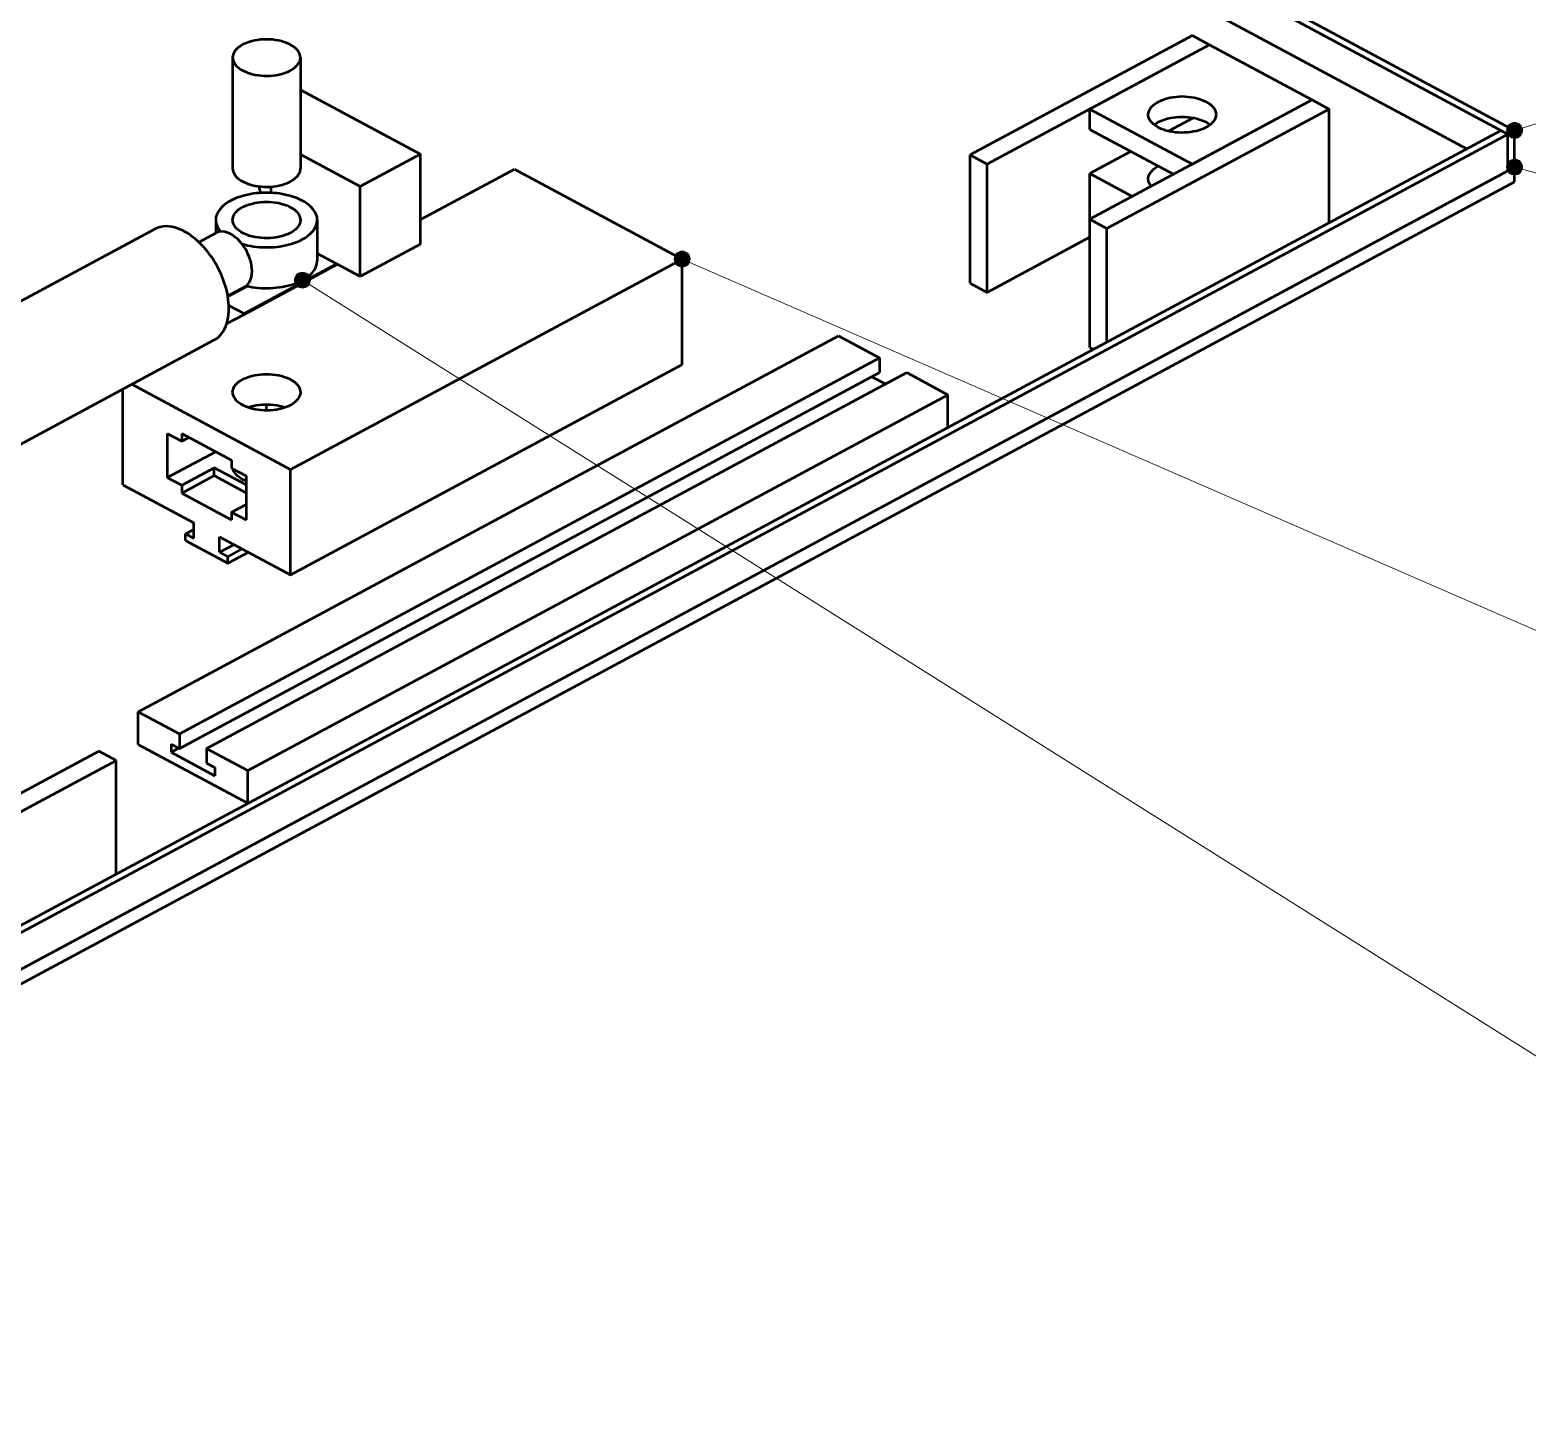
# Model space of a CAD drawing. Header units: millimetres. Extents: x 0 to 841, y 0 to 594.
# Drawn here: x 343.4 to 475, y 131.4 to 253.1 of the extents above; entities that cross this region are included whole.
import ezdxf

# ---------------------------------------------------------------- set-up
doc = ezdxf.new("R2010")
doc.units = ezdxf.units.MM
for name, color, linetype, lineweight in [('ACH', 7, 'CONTINUOUS', 13), ('COTA', 7, 'CONTINUOUS', 18), ('VIS', 7, 'CONTINUOUS', 50)]:
    doc.layers.add(name, color=color, linetype=linetype, lineweight=lineweight)

msp = doc.modelspace()

# ---------------------------------------------------------------- hatches: boundary and pattern name
at = {"layer": 'ACH'}
h = msp.add_hatch(color=7, dxfattribs=at)
h.dxf.hatch_style = 1
h.paths.add_polyline_path([(474.57, 244.32), (474.43, 244.73), (474.08, 244.99), (473.65, 244.99), (473.3, 244.73), (473.17, 244.32), (473.3, 243.91), (473.65, 243.65), (474.08, 243.65), (474.43, 243.91)])
h = msp.add_hatch(color=7, dxfattribs=at)
h.dxf.hatch_style = 1
h.paths.add_polyline_path([(474.57, 241.09), (474.43, 241.51), (474.08, 241.76), (473.65, 241.76), (473.3, 241.51), (473.17, 241.09), (473.3, 240.68), (473.65, 240.43), (474.08, 240.43), (474.43, 240.68)])
h = msp.add_hatch(color=7, dxfattribs=at)
h.dxf.hatch_style = 1
h.paths.add_polyline_path([(401.44, 233.01), (401.31, 233.42), (400.96, 233.68), (400.53, 233.68), (400.18, 233.42), (400.04, 233.01), (400.18, 232.6), (400.53, 232.34), (400.96, 232.34), (401.31, 232.6)])
h = msp.add_hatch(color=7, dxfattribs=at)
h.dxf.hatch_style = 1
h.paths.add_polyline_path([(368.08, 231.16), (367.95, 231.57), (367.6, 231.83), (367.17, 231.83), (366.82, 231.57), (366.68, 231.16), (366.82, 230.75), (367.17, 230.5), (367.6, 230.5), (367.95, 230.75)])

# ---------------------------------------------------------------- linework, layer by layer
at = {"layer": 'COTA'}
for p, q in [((473.87, 244.32), (556.18, 270.06)), ((473.87, 241.09), (556.14, 218.56)), ((400.74, 233.01), (556.33, 165.35)), ((367.38, 231.16), (556.61, 112.13))]:
    msp.add_line(p, q, dxfattribs=at)
for centre in [(473.87, 244.32), (473.87, 241.09), (400.74, 233.01), (367.38, 231.16)]:
    msp.add_circle(centre, 0.7, dxfattribs=at)
at = {"layer": 'VIS'}
for points in [[(398.28, 284.26), (473.27, 244)], [(398.63, 284.71), (473.87, 244.32)], [(428.62, 264.74), (469.66, 242.71)], [(445.57, 252.65), (426.03, 242.16)], [(445.57, 252.65), (447.07, 251.84)], [(367.2, 250.71), (367.16, 250.97), (367.06, 251.21), (366.9, 251.42), (366.71, 251.6), (366.49, 251.75), (366.26, 251.88), (366.03, 251.99), (365.78, 252.08), (365.53, 252.15), (365.27, 252.21), (365.01, 252.25), (364.75, 252.29), (364.49, 252.3), (364.23, 252.31), (363.97, 252.3), (363.71, 252.29), (363.44, 252.25), (363.19, 252.21), (362.93, 252.15), (362.68, 252.08), (362.43, 251.99), (362.19, 251.88), (361.97, 251.75), (361.75, 251.6), (361.56, 251.42), (361.4, 251.21), (361.29, 250.97), (361.25, 250.71)], [(447.07, 251.84), (427.53, 241.35)], [(447.07, 251.84), (436.55, 246.19)], [(447.07, 251.84), (456.08, 247)], [(361.25, 250.71), (361.29, 250.45), (361.41, 250.21), (361.57, 250), (361.76, 249.82), (361.98, 249.67), (362.21, 249.54), (362.46, 249.43), (362.71, 249.34), (362.96, 249.27), (363.22, 249.21), (363.48, 249.17), (363.75, 249.14), (364.01, 249.12), (364.28, 249.12), (364.54, 249.12), (364.81, 249.15), (365.07, 249.18), (365.33, 249.23), (365.59, 249.29), (365.85, 249.37), (366.09, 249.47), (366.33, 249.58)], [(361.25, 250.71), (361.25, 240.96)], [(366.33, 249.58), (366.55, 249.71), (366.75, 249.86), (366.92, 250.04), (367.07, 250.24), (367.17, 250.47), (367.2, 250.71)], [(367.2, 250.71), (367.2, 240.96)], [(367.2, 247.88), (377.75, 242.22)], [(441.69, 245.71), (441.73, 245.97), (441.84, 246.21), (441.99, 246.41), (442.19, 246.59), (442.4, 246.74), (442.63, 246.87), (442.87, 246.98), (443.11, 247.07), (443.37, 247.15), (443.62, 247.2), (443.88, 247.25), (444.14, 247.28), (444.4, 247.3), (444.66, 247.31), (444.93, 247.3), (445.19, 247.28), (445.45, 247.25), (445.71, 247.2), (445.96, 247.15), (446.21, 247.07), (446.46, 246.98), (446.7, 246.87), (446.93, 246.74), (447.14, 246.59), (447.33, 246.41), (447.49, 246.21), (447.6, 245.97), (447.64, 245.71)], [(456.08, 247), (436.55, 236.51)], [(436.55, 244.4), (436.55, 246.19)], [(436.55, 246.19), (445.57, 241.35)], [(457.59, 246.19), (438.05, 235.71)], [(456.08, 247), (445.57, 241.35)], [(456.08, 247), (457.59, 246.19)], [(457.59, 236.23), (457.59, 246.19)], [(442.56, 244.58), (442.35, 244.71), (442.15, 244.86), (441.97, 245.03), (441.82, 245.23), (441.72, 245.46), (441.69, 245.71)], [(442.2, 244.81), (442.41, 244.96), (442.64, 245.09), (442.88, 245.19), (443.12, 245.28), (443.37, 245.36), (443.63, 245.41), (443.88, 245.46), (444.14, 245.49), (444.4, 245.51), (444.66, 245.51), (444.92, 245.51), (445.18, 245.49), (445.44, 245.46), (445.7, 245.41), (445.95, 245.36), (446.2, 245.28), (446.45, 245.19), (446.68, 245.09), (446.91, 244.96), (447.13, 244.81)], [(447.64, 245.71), (447.6, 245.45), (447.49, 245.21), (447.33, 245), (447.13, 244.82), (446.91, 244.66), (446.68, 244.53), (446.44, 244.43), (446.19, 244.34), (445.93, 244.26), (445.67, 244.21), (445.41, 244.16), (445.15, 244.13), (444.88, 244.12), (444.61, 244.11), (444.35, 244.12), (444.08, 244.14), (443.82, 244.18), (443.56, 244.23), (443.3, 244.29), (443.05, 244.37), (442.8, 244.46), (442.56, 244.58)], [(445.66, 245.42), (443.47, 244.24)], [(320, 162.36), (472.66, 244.32)], [(320.6, 162.03), (473.27, 244)], [(436.55, 244.4), (443.9, 240.46)], [(472.66, 244.32), (473.27, 244)], [(473.27, 244), (473.87, 244.32)], [(473.27, 240.77), (473.27, 244)], [(473.27, 240.77), (473.27, 244)], [(473.87, 241.09), (473.87, 244.32)], [(372.46, 239.38), (367.2, 242.2)], [(377.75, 242.22), (372.46, 239.38)], [(377.75, 234.33), (377.75, 242.22)], [(426.03, 230.9), (426.03, 242.16)], [(426.03, 242.16), (427.53, 241.35)], [(440.16, 242.46), (436.55, 240.53)], [(320, 158.48), (473.87, 241.09)], [(320.6, 158.81), (473.27, 240.77)], [(361.25, 240.96), (361.29, 240.7), (361.41, 240.46), (361.57, 240.25), (361.76, 240.07), (361.98, 239.91), (362.21, 239.79), (362.46, 239.68), (362.71, 239.59), (362.96, 239.52), (363.22, 239.46), (363.48, 239.41), (363.75, 239.38), (364.01, 239.37), (364.28, 239.36), (364.54, 239.37), (364.81, 239.39), (365.07, 239.43), (365.33, 239.48), (365.59, 239.54), (365.85, 239.62), (366.09, 239.72), (366.33, 239.83)], [(366.33, 239.83), (366.55, 239.96), (366.75, 240.11), (366.92, 240.28), (367.07, 240.49), (367.17, 240.71), (367.2, 240.96)], [(377.75, 236.48), (386.02, 240.92)], [(386.02, 240.92), (400.74, 233.01)], [(427.53, 230.09), (427.53, 241.35)], [(441.69, 240.04), (441.72, 240.29), (441.82, 240.52), (441.97, 240.72), (442.15, 240.9), (442.35, 241.05), (442.56, 241.17)], [(473.27, 240.77), (473.87, 241.09)], [(473.87, 239.8), (473.87, 241.09)], [(320, 157.19), (473.87, 239.8)], [(363.72, 238.82), (363.55, 239.41)], [(364.65, 238.83), (364.65, 239.38)], [(372.46, 231.49), (372.46, 239.38)], [(436.55, 236.51), (436.55, 240.53)], [(436.55, 240.53), (440.29, 238.52)], [(441.94, 239.4), (441.87, 239.5), (441.81, 239.6), (441.76, 239.7), (441.72, 239.81), (441.7, 239.93), (441.69, 240.04)], [(368.69, 236.44), (368.67, 236.7), (368.59, 236.94), (368.48, 237.17), (368.33, 237.38), (368.16, 237.57), (367.97, 237.75), (367.77, 237.9), (367.55, 238.04), (367.33, 238.17), (367.1, 238.28), (366.86, 238.38), (366.62, 238.46), (366.38, 238.54), (366.13, 238.61), (365.88, 238.67), (365.63, 238.72), (365.38, 238.76), (365.12, 238.79), (364.87, 238.81), (364.61, 238.83), (364.36, 238.84), (364.1, 238.84), (363.84, 238.83), (363.59, 238.81), (363.33, 238.79), (363.08, 238.76), (362.83, 238.72), (362.58, 238.67), (362.33, 238.61), (362.08, 238.54), (361.83, 238.46), (361.59, 238.38), (361.36, 238.28), (361.13, 238.17), (360.9, 238.04), (360.69, 237.9), (360.48, 237.75), (360.29, 237.57), (360.12, 237.38), (359.98, 237.17), (359.86, 236.94), (359.79, 236.7), (359.77, 236.44)], [(361.25, 236.44), (361.29, 236.7), (361.4, 236.94), (361.56, 237.15), (361.75, 237.33), (361.97, 237.48), (362.19, 237.61), (362.43, 237.72), (362.68, 237.81), (362.93, 237.88), (363.19, 237.94), (363.44, 237.98), (363.71, 238.02), (363.97, 238.03), (364.23, 238.04), (364.49, 238.03), (364.75, 238.02), (365.01, 237.98), (365.27, 237.94), (365.53, 237.88), (365.78, 237.81), (366.03, 237.72), (366.26, 237.61), (366.49, 237.48), (366.71, 237.33), (366.9, 237.15), (367.06, 236.94), (367.16, 236.7), (367.2, 236.44)], [(335.35, 225.42), (354.4, 235.65)], [(360.92, 228.68), (360.92, 228.94), (360.9, 229.2), (360.87, 229.45), (360.84, 229.71), (360.79, 229.96), (360.73, 230.22), (360.67, 230.47), (360.6, 230.72), (360.52, 230.96), (360.43, 231.21), (360.34, 231.45), (360.24, 231.69), (360.13, 231.92), (360.02, 232.15), (359.9, 232.38), (359.77, 232.61), (359.64, 232.83), (359.5, 233.05), (359.35, 233.26), (359.2, 233.47), (359.04, 233.68), (358.88, 233.88), (358.71, 234.07), (358.53, 234.26), (358.35, 234.44), (358.16, 234.62), (357.96, 234.79), (357.76, 234.95), (357.55, 235.11), (357.34, 235.25), (357.12, 235.38), (356.89, 235.51), (356.65, 235.61), (356.41, 235.71), (356.17, 235.78), (355.91, 235.84), (355.66, 235.88), (355.4, 235.89), (355.14, 235.87), (354.89, 235.83), (354.64, 235.75), (354.4, 235.65)], [(359.77, 236.44), (359.78, 236.26), (359.82, 236.07), (359.88, 235.9), (359.97, 235.73), (360.07, 235.57), (360.19, 235.43)], [(359.77, 236.44), (359.77, 235.29)], [(362.97, 231.94), (362.95, 232.2), (362.92, 232.46), (362.87, 232.72), (362.79, 232.97), (362.71, 233.22), (362.6, 233.46), (362.49, 233.7), (362.36, 233.93), (362.21, 234.15), (362.05, 234.36), (361.88, 234.56), (361.7, 234.75), (361.5, 234.92), (361.29, 235.08), (361.07, 235.22), (360.83, 235.33), (360.58, 235.4), (360.31, 235.43), (360.05, 235.41), (359.81, 235.31)], [(366.33, 235.31), (366.09, 235.2), (365.85, 235.1), (365.59, 235.02), (365.33, 234.96), (365.07, 234.91), (364.81, 234.88), (364.54, 234.85), (364.28, 234.85), (364.01, 234.85), (363.75, 234.87), (363.48, 234.9), (363.22, 234.94), (362.96, 235), (362.71, 235.07), (362.46, 235.16), (362.21, 235.27), (361.98, 235.4), (361.76, 235.55), (361.57, 235.73), (361.41, 235.94), (361.29, 236.18), (361.25, 236.44)], [(367.2, 236.44), (367.17, 236.2), (367.07, 235.97), (366.92, 235.77), (366.75, 235.59), (366.55, 235.44), (366.33, 235.31)], [(367.38, 234.75), (367.63, 234.89), (367.86, 235.05), (368.07, 235.23), (368.27, 235.43), (368.44, 235.65), (368.57, 235.9), (368.66, 236.16), (368.69, 236.44)], [(368.69, 236.44), (368.69, 232.86)], [(436.55, 225.25), (436.55, 236.51)], [(436.55, 236.51), (438.05, 235.71)], [(438.05, 225.74), (438.05, 235.71)], [(358.29, 234.5), (359.81, 235.31)], [(362.07, 234.35), (362.32, 234.28), (362.57, 234.22), (362.82, 234.17), (363.08, 234.13), (363.34, 234.1), (363.6, 234.07), (363.86, 234.06), (364.12, 234.05), (364.38, 234.05), (364.63, 234.06), (364.89, 234.07), (365.15, 234.1), (365.41, 234.13), (365.67, 234.17), (365.92, 234.23), (366.17, 234.29), (366.42, 234.36), (366.67, 234.44), (366.91, 234.53), (367.15, 234.63), (367.38, 234.75)], [(377.75, 234.33), (372.46, 231.49)], [(436.55, 234.93), (427.53, 230.09)], [(366.33, 214.54), (400.74, 233.01)], [(367.38, 231.16), (367.63, 231.3), (367.86, 231.46), (368.07, 231.64), (368.27, 231.84), (368.44, 232.07), (368.57, 232.31), (368.66, 232.58), (368.69, 232.86)], [(372.46, 231.49), (368.69, 233.51)], [(400.74, 223.76), (400.74, 233.01)], [(362.25, 228.22), (370.39, 232.6)], [(362.25, 228.15), (370.46, 232.56)], [(362.34, 230.6), (362.55, 230.75), (362.71, 230.95), (362.83, 231.18), (362.91, 231.42), (362.95, 231.68), (362.97, 231.94)], [(360.82, 229.78), (362.34, 230.6)], [(360.83, 229.73), (362.54, 230.64)], [(362.44, 230.66), (362.7, 230.61), (362.97, 230.56), (363.23, 230.52), (363.5, 230.49), (363.76, 230.47), (364.03, 230.46), (364.29, 230.46), (364.56, 230.47), (364.83, 230.48), (365.09, 230.51), (365.36, 230.54), (365.62, 230.58), (365.88, 230.63), (366.14, 230.69), (366.4, 230.76), (366.65, 230.85), (366.9, 230.94), (367.15, 231.04), (367.38, 231.16)], [(426.03, 230.9), (427.53, 230.09)], [(360.92, 228.94), (362.25, 228.22)], [(359.63, 225.91), (359.86, 226.05), (360.06, 226.22), (360.24, 226.42), (360.4, 226.63), (360.54, 226.87), (360.65, 227.11), (360.74, 227.36), (360.81, 227.62), (360.86, 227.88), (360.9, 228.15), (360.92, 228.41), (360.92, 228.68)], [(360.73, 227.34), (362.25, 228.15)], [(362.25, 228.15), (362.25, 228.22)], [(352.96, 193.25), (414.46, 226.27)], [(414.46, 226.27), (418.07, 224.33)], [(339.5, 215.1), (359.63, 225.91)], [(436.55, 225.25), (436.85, 225.09)], [(356.57, 191.31), (418.07, 224.33)], [(366.33, 205.28), (400.74, 223.76)], [(418.07, 224.33), (418.07, 223.04)], [(356.57, 190.02), (418.07, 223.04)], [(358.97, 190.02), (420.47, 223.04)], [(361.25, 221.31), (361.29, 221.57), (361.4, 221.81), (361.56, 222.02), (361.75, 222.2), (361.97, 222.35), (362.19, 222.48), (362.43, 222.59), (362.68, 222.68), (362.93, 222.75), (363.19, 222.81), (363.44, 222.85), (363.71, 222.88), (363.97, 222.9), (364.23, 222.91), (364.49, 222.9), (364.75, 222.88), (365.01, 222.85), (365.27, 222.81), (365.53, 222.75), (365.78, 222.68), (366.03, 222.59), (366.26, 222.48), (366.49, 222.35), (366.71, 222.2), (366.9, 222.02), (367.06, 221.81), (367.16, 221.57), (367.2, 221.31)], [(417.4, 222.68), (418.6, 222.04)], [(420.47, 223.04), (424.08, 221.1)], [(351.61, 213.19), (351.61, 221.6)], [(352.39, 222.02), (366.33, 214.54)], [(366.33, 220.18), (366.09, 220.07), (365.85, 219.97), (365.59, 219.89), (365.33, 219.83), (365.07, 219.78), (364.81, 219.75), (364.54, 219.72), (364.28, 219.71), (364.01, 219.72), (363.75, 219.74), (363.48, 219.77), (363.22, 219.81), (362.96, 219.87), (362.71, 219.94), (362.46, 220.03), (362.21, 220.14), (361.98, 220.27), (361.76, 220.42), (361.57, 220.6), (361.41, 220.81), (361.29, 221.05), (361.25, 221.31)], [(362.58, 188.08), (424.08, 221.1)], [(367.2, 221.31), (367.17, 221.07), (367.07, 220.84), (366.92, 220.64), (366.75, 220.46), (366.55, 220.31), (366.33, 220.18)], [(424.08, 218.23), (424.08, 221.1)], [(362.57, 219.99), (362.82, 220.07), (363.07, 220.13), (363.32, 220.18), (363.58, 220.22), (363.84, 220.24), (364.1, 220.25), (364.36, 220.25), (364.62, 220.24), (364.88, 220.22), (365.13, 220.18), (365.39, 220.13), (365.64, 220.07), (365.89, 219.99)], [(364.23, 219.71), (364.23, 220.26)], [(355.51, 217.69), (356.78, 217.01)], [(355.51, 217.69), (355.51, 213.82)], [(356.78, 217.69), (356.78, 217.01)], [(356.78, 217.69), (361.16, 215.34)], [(356.78, 217.01), (357.41, 217.35)], [(355.51, 213.82), (359.75, 216.09)], [(356.78, 213.14), (359.63, 214.67)], [(362.43, 213.17), (359.63, 214.67)], [(359.63, 213.99), (359.63, 214.67)], [(361.16, 215.34), (361.16, 214.66)], [(361.16, 214.66), (362.43, 213.98)], [(362.43, 213.52), (362.18, 213.63), (361.94, 213.77), (361.72, 213.93), (361.53, 214.12), (361.37, 214.34), (361.27, 214.6)], [(366.33, 205.28), (366.33, 214.54)], [(351.61, 213.19), (357.83, 209.85)], [(355.51, 213.82), (356.78, 213.14)], [(356.78, 212.46), (359.63, 213.99)], [(356.78, 213.14), (356.78, 212.46)], [(359.63, 213.99), (362.43, 212.49)], [(362.43, 213.55), (362.42, 213.54), (362.41, 213.54), (362.41, 213.54), (362.4, 213.54), (362.39, 213.53), (362.39, 213.53)], [(362.43, 213.98), (362.43, 210.11)], [(356.78, 212.46), (361.16, 210.1)], [(361.16, 210.78), (362.43, 211.46)], [(361.16, 210.78), (362.43, 210.11)], [(361.16, 210.78), (361.16, 210.1)], [(357.11, 208.88), (357.83, 209.26)], [(357.83, 208.49), (357.83, 209.85)], [(357.11, 208.3), (357.11, 208.88)], [(357.11, 208.88), (357.83, 208.49)], [(357.11, 208.3), (360.83, 206.3)], [(360.11, 207.26), (360.11, 208.62)], [(360.11, 208.62), (366.33, 205.28)], [(360.11, 207.26), (361.38, 207.94)], [(360.11, 207.26), (360.83, 206.87)], [(360.83, 206.87), (362.1, 207.56)], [(360.83, 206.3), (362.64, 207.27)], [(360.83, 206.3), (360.83, 206.87)], [(352.96, 190.38), (352.96, 193.25)], [(352.96, 193.25), (356.57, 191.31)], [(356.57, 191.31), (356.57, 190.02)], [(329.97, 179.29), (349.5, 189.78)], [(351.01, 188.97), (349.5, 189.78)], [(352.96, 190.38), (362.58, 185.21)], [(355.84, 190.41), (355.84, 189.69)], [(355.84, 190.41), (356.57, 190.02)], [(355.84, 189.69), (356.51, 190.05)], [(355.84, 189.69), (359.69, 187.62)], [(358.97, 190.02), (362.58, 188.08)], [(358.97, 190.02), (358.97, 188.73)], [(331.47, 178.48), (351.01, 188.97)], [(351.01, 179), (351.01, 188.97)], [(358.97, 188.73), (359.69, 188.34)], [(359.69, 188.34), (359.69, 187.62)], [(362.58, 185.21), (362.58, 188.08)]]:
    msp.add_lwpolyline(points, dxfattribs=at)

doc.saveas('drawing.dxf')
